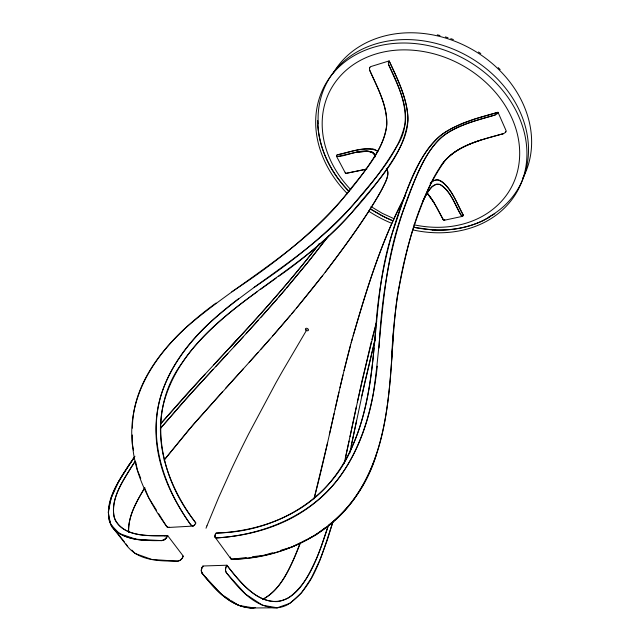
<?xml version="1.0" encoding="UTF-8"?>
<svg xmlns="http://www.w3.org/2000/svg" width="640" height="640" viewBox="0 0 640 640"><rect width="100%" height="100%" fill="white"/><g stroke="black" fill="none" stroke-linecap="round" stroke-linejoin="round"><path stroke-width="0.96" d="M374.888 156.664L374.544 154.128L372.616 152.296L366.352 151.184L356.024 152.336L337.2 156.56L337.968 156.448C346.648 156.648 369.168 144.32 375.104 155.856M132.328 434.984C131.536 468.408 147.48 499.856 166.576 526.368L168.384 527.48L192.952 526.088L194.496 525.2L195.8 523C169.336 488.032 151.336 441.432 165.264 397.8C179.864 351.328 219.512 318.856 257.624 291.464M132.424 428.152C132.44 388.592 157.384 353.904 185.344 328.112C237.488 282.776 301.424 251.048 344.976 195.96C361.488 174.288 383.728 152.544 386.8 124.128C387.208 104.872 377.256 87.4 369.76 70.32A2.976 1.368 74.1 0 1 369.584 68.128L370.304 66.736L389.128 60.92C396.08 75.704 403.28 90.648 406.6 106.752A35.528 16.184 75.1 0 1 407.216 110.424C411.08 131.6 398.968 151.008 387.688 167.728C358.392 210.136 321.04 246.776 278.792 276.24M376.352 454.616C357.584 518.16 297.688 558.288 232.432 559.256A4.344 2.504 -38.4 0 1 230.408 557.024L230.832 558.768L232.432 559.256C281.224 557.776 331.4 535.8 357.888 493.368C395.616 435.264 388.096 362.656 397.2 297.112C406.184 249.936 416.76 200.184 445.136 160.456C460.032 143.944 483.224 139.56 503.552 133.56L502.52 133.92C480.624 140.056 455 145.488 441.128 165.464M391.552 360.048C393.568 310.344 401.184 260.68 418.336 213.824C425.152 195.872 431.928 177.416 443.76 162.056C453.16 150.696 467.032 144.624 480.728 140.136M393.344 332.952C389.448 400.456 386.512 479.816 328.496 525.28M373.976 347.992C370.136 394.712 361.432 444.264 330.768 481.504C303.232 515.624 258.88 531.368 216.112 533.12C214.704 534.376 213.92 538.216 216.84 537.904C246.304 536.048 275.864 528.432 301.04 512.656A79.488 44.112 -34.6 0 0 316.432 501.52C348.84 474.984 366.024 434.384 373.256 394.024C382.544 332.472 381.12 268.688 403.592 209.648C413.56 184.208 421.376 155.216 442.56 136.48C457.776 124.576 477.224 120.344 495.312 114.888A3.024 1.176 -25 0 0 497.208 113.648L498.008 112.296L475.144 118.904L462.24 123.56L452.024 128.272A35.704 14.152 -25.7 0 0 448.728 130.096C429.848 140.272 419.952 160.4 411.632 179.144C391.864 224.808 379.76 273.768 376.128 323.408M379.04 348C381.912 286.8 393.44 225.416 419.512 169.656C426.256 155.6 434.28 141.192 447.864 132.68C462.112 124.048 478.376 119.744 494.272 115.264L495.312 114.888M374.256 344.872L375.848 326.52M377.288 366.168C372.976 406.528 362.36 447.56 337.184 480.2C308.4 516.8 262.368 534.984 216.84 537.904L214.96 537.064L215.232 534.752M345.336 172.84L345.512 172.344L345.336 172.84A2.712 1.04 -28.3 0 0 346.096 173.344L366.464 169.112M349.592 453.568L356.48 421.064M350.008 436.736L356.392 406.624M351.232 446.016L364.544 383.416L375.44 337.832M349.088 441.056L345.424 458M357.328 402.256L371.272 341.848M344.216 463.384L362.016 380.808L376.672 321.56M329.36 434.704L334.096 413.52M361.8 395.96L375.312 338.536M327.456 443.224L314.04 498.848M335.072 409.168L338.976 392.032M339.952 387.816L343 374.928M344.04 370.632L350.568 345.056M194.896 524.608L192.952 526.088L190.88 524.96C173.128 500.224 159.344 471.664 156.472 441.032A79.064 50.456 84.9 0 1 156.184 422.264C158.256 383.696 180.952 349.592 208.456 323.92C254.912 281.52 312.944 252.736 353.824 203.984C373.816 179.512 398.296 154.92 405.28 123.064C407.544 102.64 396.784 83.6 388.992 65.568L388.608 64.528A3.008 1.336 74.3 0 1 388.432 62.312L389.128 60.92C397.376 78.92 406.912 97.368 407.832 117.536A35.304 16.08 75.1 0 1 407.816 120.888C403.456 157.552 373.776 185.032 351.888 212.448C305.8 267.032 236.576 295.416 191.216 350.536A256.888 146.608 88.8 0 0 186.912 356.104A222.36 129.32 88 0 0 182.728 362.008C146.44 410.016 158.656 474.88 193.48 519.792L195.8 523M314.096 498.576C328.152 445.44 337.776 391.224 352.424 338.232M371.864 339.544L376.632 321.808M351.184 342.768C365.352 293.248 380.288 243.288 404.392 197.544M353.048 335.984C367.008 288.712 381.288 240.856 404.608 197.208M332.84 522.248C322.68 551.376 315.096 587.328 287.104 604.96A75.744 44.288 88.2 0 1 277.248 607.776C254.632 608.296 238.52 588.192 225.896 572.024C224.952 569.768 225.584 567.192 226.904 565.224C240.464 583.336 263.592 611.784 288.912 597.6C311.432 580.936 319.16 551.952 327.968 526.688L321.6 545.584A277.512 183.688 82.8 0 1 319 552.384A234.448 151.064 83.9 0 1 316.24 559.072C308.24 575.992 298.336 598.384 277.456 601.6C256.2 602.288 241.272 582.952 229.128 568.192L226.904 565.224L202.824 566C201.488 567.92 200.824 570.472 201.768 572.696C213.992 588.192 229.024 606 250.064 608L277.248 607.776L290.168 603.24L301.448 592.944L311.296 578.152L319.896 560.016L327.448 539.632L332.8 522.192M388.432 62.312L388.672 61.624M369.584 68.128L369.84 67.44M206.008 528.232L206.952 525.824M206.952 525.816L218.648 497.536L231.584 468.864A75.576 4.424 -63.6 0 1 248.68 433.864L275.64 383.328A234.72 12.128 -63.5 0 1 282.488 371.192L306.952 329.528M226.064 566.856L225.456 570.032L226.424 572.952L245.608 594.128L262.472 605.224L277.248 607.776M422.608 201.368C426.552 195.192 430.104 183.368 439.304 184.208C451.08 190.048 454.52 205.128 461.144 215.272L461.584 215.96A2.744 1.168 78.3 0 0 462.576 216.312L463.264 215.104C457.424 203.848 452.504 191.512 443.216 182.568A33.344 14.688 78.1 0 0 441.496 181.296C438.08 178.76 433.248 179.84 430.544 182.904M134.44 456.984C122.248 476.752 99.688 502.536 112.104 526.936L127.688 546.664C139.696 561.344 161.2 561.2 178.504 561.048C180.8 560.368 182.44 558.392 183.368 556.264L167.696 535.64C149.48 535.856 121.64 537.824 114.008 516.84C110.696 496.096 124.928 477.672 135.312 461.104A236.168 132.704 -33.9 0 0 131.28 467.088C122.264 482.656 108.296 501.6 115.36 520.504C125.104 536.864 147.848 535.592 164.288 535.784L165.776 535.728M165.56 535.736L167.696 535.64C166.72 537.768 165.04 539.736 162.736 540.432C145.6 540.76 124.12 541.464 112.104 526.936M423.48 199.576L428.032 191.728L432.216 186.592L436.256 184.184L440.344 184.576C451.032 191.952 455.4 205.056 461.584 215.96M405.016 196.48L405.416 195.816M144.672 487.92C136.816 501.168 128.256 515.544 128.576 531.464M444.728 219.784L444.392 220.2L444.728 219.784A2.72 1.2 78.2 0 1 442.936 219.184L433.816 202.288L427.464 193.32M144.776 487.712C136.8 501.32 127.768 516.136 128.664 532.504M377.912 151.56A33 12.56 -28.2 0 0 377.448 151.04C364.728 145.12 350.048 152.712 337.096 154.856L336.448 156.08L336.632 155.592A2.736 1.008 -28.3 0 0 337.968 156.448M182.488 557.848L180.28 560.192L177.52 561.208L151.76 559.448L135.08 553.472L131.864 550.088M134.96 456.256C122.664 474.848 106.688 495.032 108.656 518.616C114.52 540.976 143.2 540.712 161.744 540.608L164.528 539.568L166.784 537.224A4.288 2.272 -38.8 0 1 161.744 540.608L135.968 539.232L119.368 533.56L110.552 524.336L108.232 512.264L111.216 497.968L118.424 482.04L128.848 465.016L134.616 457.008M497.208 113.648L497.656 113.048M164.368 459.768L188.744 429.848L222.56 391.664M164.032 460.208L194.04 423.696L258.032 352.472M325.176 272.256C345.36 245.624 365.512 218.752 381.832 189.52C384.52 183.424 389.712 176.48 387.144 169.552A32.712 12.952 -28.1 0 0 386.528 168.68M322.744 275.4L296.264 308.4M319.216 243.856C291.696 279.4 261.928 313.136 231.256 345.976M319.136 243.944C286.424 286.296 250.28 325.824 213.704 364.84M462.576 216.312L462.904 215.888M160.464 428.36L183.728 401.488L212.976 369.504M160.584 428.224L192.384 391.888L243.152 336.92M294.752 310.208L291.704 313.848M160.376 424.072L187.912 392.784L240.04 336.48M286.68 287.952L307.112 263.28L328.952 235.448L309.68 260.08L278.92 297M290.16 315.68L272.76 335.872M160.456 424.064L205 374.208M285.152 289.752L261.168 317.12M277.344 298.832L246.144 333.664M269.808 339.224L260.944 349.216M249.16 362.32C292.352 314.848 333.36 265.144 368.664 211.464C374.912 201.528 381.392 191.608 386.016 180.776C387.408 176.968 389.36 171.92 386.28 168.408M258.16 320.456L234.04 346.792M225.512 388.4L243.152 368.968M215.976 366.264L227.88 353.448M430.176 183.264L433.272 180.832L436.456 179.848A33.12 14.576 78.1 0 1 438.096 179.928C451.88 185.928 456.056 203.168 463.264 215.104M238.624 298.688C205.84 323.376 174.864 353.8 161.552 393.608C147.12 439.128 164.016 487.616 190.88 524.96L192.952 526.088M216.04 303.048C175.56 332.48 136.104 372.752 131.992 425.28A77.912 51.096 85.2 0 0 132.2 443.768L133.528 450.568M325.344 527.688L315.896 534.904L307.96 538.92M260.304 289.528L276.12 278.168M254.128 287.328C310.128 250.152 362.568 204.656 396.872 146.096C414.448 120.208 400.776 89.424 388.608 64.528M231.816 291.752C281.848 259.08 328.928 220.656 364.12 171.904C373.688 157.92 384.528 143.48 386.664 126.168C387.72 106.576 377.992 88.648 370.144 71.344L369.76 70.32M494.856 213.728L482.984 220.648M489.232 217.328C466.488 230.44 438.744 232.736 413.392 227.2M300.016 542.936L292.08 546.944L280.92 550.272M301.784 542.04L306.192 539.816M435.088 230.072C450.848 230.704 466.864 228 481.256 221.456M480.944 221.608L483.304 220.496M272.544 552.768L264.168 555.256L252.272 556.76M337.096 154.856C348.808 152.16 360.688 148.048 372.856 149.048M168.656 527.48C171.256 526.736 166.88 528.312 166.576 526.368L158.672 513.72M444.16 220.28L462.352 216.384M250.064 608L255.56 607.504M366.784 169.152L346.096 173.344M356.024 152.336L367.92 151.216L372.616 152.296L374.896 154.936L375.168 156.88M229.736 599.68L221.624 594.472L202.296 573.608A4.232 2.664 -89 0 1 201.968 567.6L201.336 570.736L202.296 573.608C215.584 589.488 232.376 609.744 255.344 607.664M246.32 557.504L232.432 559.256L230.832 558.768L230.368 557.312M216.112 533.12L219.776 532.904C275.8 531.192 331.792 499.112 352.72 445.48A221.616 111.32 -36.8 0 0 355.504 438.824A255.528 125.808 -37.3 0 0 357.968 432.288C380.584 367.688 370.824 296.92 392.64 232C404.384 198.864 412.976 160.76 439.92 136.12A35.48 14.056 -25.7 0 1 442.64 134.04C459.064 122.504 478.96 117.624 498.008 112.296L506.208 130.952L505.432 132.328L505.864 131.72A3 1.208 -24.8 0 1 502.52 133.92M167.696 535.64L167.264 535.656M166.84 535.68L165.984 535.72M164.288 535.784L164.712 535.768M183.368 556.264L182.512 556.288M413.52 227.272L432.896 229.968M432.696 229.952L435.304 230.08M253.624 607.92L238.656 605.4L231.36 600.72M437.288 34.856L439.984 35.48M445.352 36.912L448.024 37.72M450.76 38.624L453.392 39.544M394.272 218.832L382.272 213.328L370.944 206.528M392.424 220.672L381.224 215.44L370.568 209.144M392.856 220.76L385.632 217.632L370.24 208.824M478.44 51.992L480.784 53.528M377.448 151.04L374.712 149.488A33.224 12.648 -28.2 0 0 372.856 149.048M498.192 67.6L500.16 69.544M349.128 191.4C331.656 173.712 319.48 150.064 317.832 125.048M347.904 190.328C329.984 171.712 317.84 146.72 317.688 120.584M426.888 192.744L433.816 202.288M426.904 192.832L431.16 198.144L436.648 207.168L443.384 219.864L442.936 219.184M110.552 524.336L114.736 529.632M115.928 531.144L124.296 541.736M202.968 566.184L203.384 566.736M214.96 537.064L230.672 558.584M156.568 510.344L148.664 497.696L144.512 487.536M126.088 544.008L127.688 546.664M336.496 156.28L345.384 173.048M140.744 478.304L137.344 470L135.816 462.224M333.352 72.888A108.392 89.624 28.6 0 1 471.528 49.104A108.392 89.624 28.6 0 1 522.392 178.936M318.264 124.112A109.36 89.856 28.6 0 1 466.336 55.368A109.36 89.856 28.6 0 1 488.688 217.064M413.984 224.8A104.704 85.824 28.7 0 0 431.352 227.144C448.848 228.152 466.824 224.888 482.248 216.368A104.624 85.688 28.8 0 0 501.768 200.96C509.208 192.76 514.592 182.744 517.344 172.016A104.544 85.56 28.8 0 0 519.36 146.072C517.576 126.68 508.848 108.352 496.44 93.512A104.472 85.44 28.6 0 0 473.104 72.144C461.416 63.928 448.312 57.736 434.528 53.992A104.472 85.448 28.5 0 0 403.784 49.872C385.064 49.936 366.04 55.152 350.904 66.4A104.56 85.584 28.4 0 0 333.488 84.832C327.432 94.048 323.736 104.728 322.592 115.688A104.64 85.72 28.4 0 0 323.992 140.864C327.736 158.4 336.856 174.52 348.92 187.68A104.712 85.832 28.6 0 0 350.832 189.712M347.52 193.816A109.848 89.968 28.6 0 1 370.24 48.36A109.848 89.968 28.6 0 1 524.576 133.704A109.848 89.968 28.6 0 1 412.736 229.88M391.12 223.056A109.848 89.968 28.6 0 1 368.544 211.072M300.256 543.016L298.96 546.528A273.272 185.76 83 0 1 296.288 553.248A230.968 152.896 84.2 0 1 293.44 559.84C286.288 574.928 278.048 591.584 262.472 599.48C283.344 588.216 291.76 563.688 300.272 543.032M305.688 329.896A1.656 1.128 29 0 0 308.36 330.392A1.656 1.128 29 0 0 306.8 328.288A1.656 1.128 29 0 0 305.688 329.896"/></g></svg>
